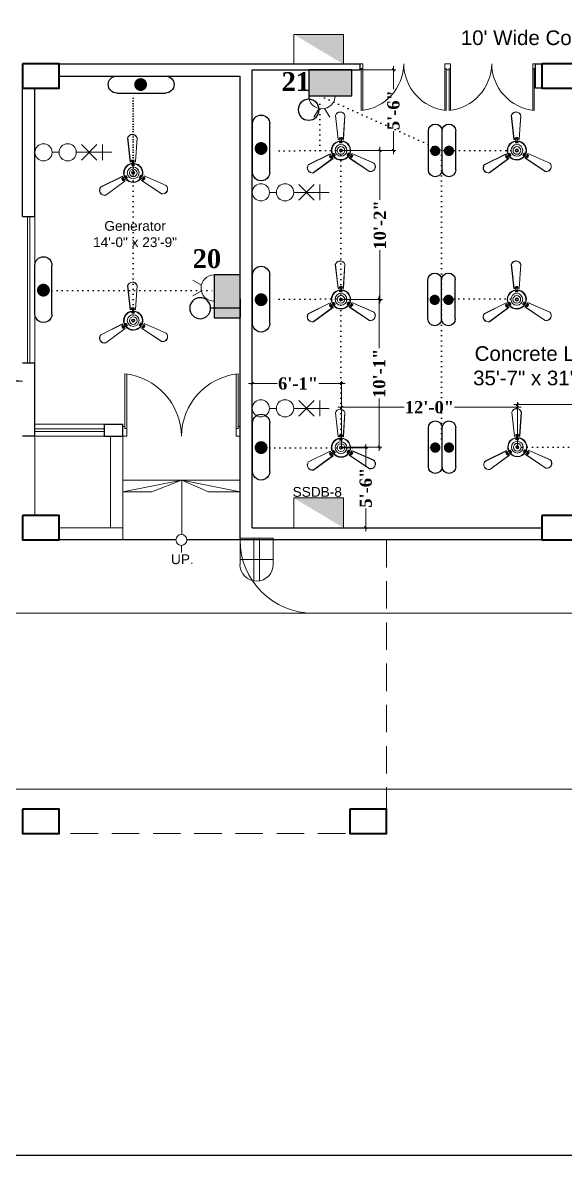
# Model space of a CAD drawing. Header units: inches. Extents: x -12 to 20935469, y -1604 to 24729220.
# Drawn here: x 20825139 to 20825584, y 24662370 to 24663298 of the extents above; entities that cross this region are included whole.
import ezdxf

# ---------------------------------------------------------------- set-up
doc = ezdxf.new("R2010")
doc.units = ezdxf.units.IN
doc.header["$LTSCALE"] = 0.03
doc.header["$MEASUREMENT"] = 0
doc.header["$PDMODE"] = 32
doc.header["$PDSIZE"] = 15
doc.linetypes.add('DASHED2', pattern=[0.375, 0.25, -0.125])
doc.linetypes.add('DOT', pattern=[0.25, 0, -0.25])
for name, color, linetype, lineweight in [('0-elect.fixture-3 fan', 200, 'Continuous', 20), ('2', 7, 'Continuous', 9), ('column', 1, 'Continuous', 40), ('Dimiention', 75, 'Continuous', 18), ('Door', 7, 'Continuous', 18), ('Dot', 253, 'Continuous', 0), ('DOUBLE LIGHT', 210, 'Continuous', 0), ('E-CF', 4, 'Continuous', 30), ('Hatch', 253, 'Continuous', 15), ('line', 7, 'Continuous', 9), ('Main Wall', 7, 'Continuous', 30), ('STAIR', 46, 'Continuous', 15), ('wind.', 150, 'Continuous', 20)]:
    doc.layers.add(name, color=color, linetype=linetype, lineweight=lineweight)
for name, color, linetype in [('DIM TEXT 2025', 7, 'Continuous'), ('FUR', 251, 'Continuous'), ('H', 154, 'Continuous'), ('SB TEXT', 215, 'DOT'), ('SSDB TXT', 7, 'Continuous'), ('TEXT', 7, 'Continuous'), ('w', 188, 'DOT')]:
    doc.layers.add(name, color=color, linetype=linetype)
doc.styles.add('2', font='swisscl.ttf')
doc.styles.get("Standard").update_dxf_attribs({"font": 'timesbd.ttf'})
doc.dimstyles.new('Standard 8', dxfattribs={"dimtxt": 7, "dimasz": 2, "dimexe": 2, "dimexo": 2, "dimgap": 2, "dimtad": 0, "dimdec": 0, "dimzin": 3, "dimdsep": 46, "dimlunit": 4, "dimtxsty": 'Standard', "dimblk": 'OBLIQUE', "dimcen": 3, "dimdle": 3, "dimclrd": 256, "dimclre": 256, "dimclrt": 256, "dimadec": 0, "dimazin": 0, "dimtfac": 1, "dimtdec": 0, "dimtix": 1, "dimtofl": 0, "dimtmove": 0, "dimatfit": 0, "dimldrblk": 'OBLIQUE', "dimfxl": 1, "dimtolj": 1, "dimtzin": 0, "dimlwd": -1, "dimlwe": -1, "dimarcsym": 0})

# ---------------------------------------------------------------- blocks, each defined once
blk = doc.blocks.new('A$C36295410')
at = {"layer": 'Door'}
for p, q in [((1, 4), (1, 32)), ((2, 0), (2, 31.98)), ((58, 0), (58, 31.98)), ((59, 4), (59, 32)), ((1, 5), (0, 5)), ((2, 4), (1, 4)), ((58, 4), (59, 4)), ((59, 5), (60, 5)), ((2, 0), (0, 0)), ((58, 0), (60, 0))]:
    blk.add_line(p, q, dxfattribs=at)
for centre, start, end in [((-2.53, -0.34), 0.59063, 83.77826), ((62.53, -0.34), 96.22174, 179.40937)]:
    blk.add_arc(centre, 32.53, start, end, dxfattribs=at)
blk = doc.blocks.new('E-CF')
at = {"layer": '0-elect.fixture-3 fan', "color": 230, "linetype": 'ByBlock', "lineweight": 13, "ltscale": 5}
for p, q in [((-1.45, 6.53), (-2.38, 20.87)), ((-1.35, 6.55), (-2.29, 20.85)), ((3.24, 20.73), (1.65, 6.48)), ((3.34, 20.73), (1.74, 6.45)), ((-19.63, -7.46), (-6.46, -1.71)), ((-19.57, -7.54), (-6.43, -1.8)), ((-4.99, -4.44), (-16.92, -12.4)), ((-4.93, -4.51), (-16.88, -12.49)), ((16.28, -13.26), (4.71, -4.73)), ((16.32, -13.17), (4.78, -4.66)), ((6.34, -2.1), (19.2, -8.44)), ((6.37, -2.01), (19.25, -8.36))]:
    blk.add_line(p, q, dxfattribs=at)
at = {"layer": '0-elect.fixture-3 fan', "color": 232, "linetype": 'ByBlock', "lineweight": 13, "ltscale": 5}
for p, q in [((-0.33, 6.68), (-0.62, 7.28)), ((-0.29, 7.46), (-0.15, 7.2)), ((-0.02, 6.87), (0.23, 7.01)), ((0.48, 7.43), (0.62, 7.18)), ((0.63, 6.66), (0.96, 7.25)), ((-0.35, 5.43), (-0.66, 4.81)), ((-0.35, 4.97), (-0.22, 4.72)), ((0.04, 5.2), (0.29, 5.33)), ((0.42, 4.9), (0.56, 4.65)), ((0.6, 5.41), (0.87, 4.78)), ((-6.08, -2.77), (-6.75, -2.79)), ((-6.68, -3.29), (-6.53, -3.05)), ((-6.31, -3.97), (-6.16, -3.73)), ((-5.94, -3.44), (-6.18, -3.29)), ((-5.62, -3.61), (-6, -4.17)), ((-4.99, -2.18), (-4.57, -1.62)), ((-4.52, -2.55), (-4.76, -2.41)), ((-4.53, -3.01), (-3.84, -2.97)), ((-4.46, -2.08), (-4.31, -1.83)), ((-4.13, -2.78), (-3.98, -2.54)), ((4.38, -3.22), (3.69, -3.14)), ((4.03, -2.81), (3.74, -2.8)), ((4.47, -2.17), (4.18, -2.17)), ((4.47, -2.63), (4.47, -2.91)), ((4.87, -2.41), (4.49, -1.83)), ((5.44, -3.87), (5.79, -4.45)), ((6.19, -4.13), (5.9, -4.12)), ((5.94, -3.05), (6.61, -3.1)), ((5.95, -3.42), (5.94, -3.7)), ((6.6, -3.47), (6.31, -3.46))]:
    blk.add_line(p, q, dxfattribs=at)
at = {"layer": '0-elect.fixture-3 fan', "color": 5, "lineweight": 13}
blk.add_line((0, 0), (0, 0), dxfattribs=at)
at = {"layer": '0-elect.fixture-3 fan', "color": 230, "linetype": 'ByBlock', "lineweight": 13, "ltscale": 5, "extrusion": (0, 0, -1)}
for centre, major_axis, start_param, end_param in [((0.46, 19.91), (-2.12, 2.12), 5.823867, 8.359631), ((0.46, 19.91), (-2.05, 2.05), 5.830329, 8.353169), ((0, 0), (-4.05, 4.05), 5.068563, 7.021343), ((0, 0), (-3.85, 3.85), 5.085186, 7.003917), ((0, 0), (4.72, 4.72), -1.003222, -0.833722), ((0, 0), (-4.05, 4.05), 0.879773, 2.832553), ((0, 0), (-3.85, 3.85), 0.896396, 2.815126), ((0, 0), (4.72, 4.72), -0.690743, -0.521244), ((0, 0), (-4.72, 4.72), 5.068843, 5.238343), ((0, 0), (4.72, 4.72), 3.185569, 3.355068), ((0, 0), (4.05, 4.05), 1.403372, 3.356151), ((0, 0), (-3.85, 3.85), 2.990791, 4.909522), ((0, 0), (4.72, 4.72), 1.403652, 1.573151), ((0, 0), (-4.72, 4.72), 2.66197, 2.831469), ((-17.47, -9.55), (-2.12, 2.12), 3.729471, 6.265236), ((-17.47, -9.55), (-2.05, 2.05), 3.735934, 6.258773), ((17, -10.35), (-2.12, 2.12), 1.635076, 4.170841), ((17, -10.35), (2.05, 2.05), 0.070743, 2.593582)]:
    blk.add_ellipse(centre, major_axis=major_axis, ratio=1, start_param=start_param, end_param=end_param, dxfattribs=at)
at = {"layer": '0-elect.fixture-3 fan', "color": 232, "linetype": 'ByBlock', "lineweight": 13, "ltscale": 5, "extrusion": (0, 0, -1)}
for centre, major_axis, start_param, end_param in [((-0.41, 7.39), (-0.169, 0.169), 5.038692, 7.013305), ((0, 0), (5.4, 5.4), -0.840677, -0.683789), ((-0.22, 7.33), (0.101, 0.101), 3.926991, 10.210176), ((0.11, 6.94), (0.101, 0.101), 3.926991, 10.210176), ((0.55, 7.31), (0.101, 0.101), 3.926991, 10.210176), ((0.75, 7.36), (-0.169, 0.169), 0.887007, 2.86162), ((-0.44, 4.71), (0.169, 0.169), 2.26283, 4.381754), ((-0.28, 4.84), (0.101, 0.101), 3.926991, 10.210176), ((0, 0), (3.17, 3.17), -0.878763, -0.645703), ((-2.18, 6.1), (-1.37, 1.37), 2.052913, 2.705807), ((0.17, 5.27), (0.101, 0.101), 3.926991, 10.210176), ((0.49, 4.78), (0.101, 0.101), 3.926991, 10.210176), ((2.58, 5.99), (1.46, 1.46), 3.643048, 4.257264), ((0.66, 4.68), (0.169, 0.169), 0.376965, 2.49589), ((-6.75, -3.02), (0.169, 0.169), 3.505001, 5.479614), ((0, 0), (-5.4, 5.4), 4.91891, 5.075797), ((-6.6, -3.17), (0.101, 0.101), 3.926991, 10.210176), ((-6.19, -4.04), (0.169, 0.169), 1.373501, 3.348114), ((-6.24, -3.85), (0.101, 0.101), 3.926991, 10.210176), ((-6.06, -3.36), (0.101, 0.101), 3.926991, 10.210176), ((-6.47, -0.75), (1.46, 1.46), 1.548653, 2.162869), ((-4.19, -4.93), (-1.37, 1.37), 6.241703, 6.894597), ((-4.64, -2.48), (-0.101, 0.101), 5.497787, 11.780972), ((-4.38, -1.76), (-0.169, 0.169), 6.136552, 8.255476), ((-4.38, -1.96), (-0.101, 0.101), 5.497787, 11.780972), ((-4.05, -2.66), (0.101, 0.101), 3.926991, 10.210176), ((0, 0), (-3.17, 3.17), 4.880824, 5.113884), ((-3.86, -2.73), (0.169, 0.169), 0.168435, 2.287359), ((3.72, -2.9), (0.169, 0.169), 2.471361, 4.590285), ((0, 0), (-3.17, 3.17), 2.786429, 3.019489), ((3.89, -2.81), (0.101, 0.101), 3.926991, 10.210176), ((4.29, -1.97), (-0.169, 0.169), 5.928021, 8.046946), ((4.33, -2.17), (0.101, 0.101), 3.926991, 10.210176), ((4.47, -2.77), (0.101, 0.101), 3.926991, 10.210176), ((3.89, -5.22), (-1.46, 1.46), 1.025054, 1.63927), ((6.36, -1.16), (1.37, 1.37), 2.576511, 3.229406), ((6, -4.32), (-0.169, 0.169), 2.981402, 4.956015), ((5.95, -3.56), (-0.101, 0.101), 5.497787, 11.780972), ((6.05, -4.13), (0.101, 0.101), 3.926991, 10.210176), ((0, 0), (-5.4, 5.4), 2.824515, 2.981402), ((6.45, -3.47), (-0.101, 0.101), 5.497787, 11.780972), ((6.6, -3.33), (-0.169, 0.169), 0.849902, 2.824515)]:
    blk.add_ellipse(centre, major_axis=major_axis, ratio=1, start_param=start_param, end_param=end_param, dxfattribs=at)
at = {"layer": '0-elect.fixture-3 fan', "linetype": 'ByBlock', "lineweight": 13, "ltscale": 5, "extrusion": (0, 0, -1)}
blk.add_ellipse((0.01, 0.03), major_axis=(-2.47, 2.47), ratio=1, start_param=5.497787, end_param=11.780972, dxfattribs=at)
at = {"layer": '0-elect.fixture-3 fan', "color": 200, "linetype": 'ByBlock', "lineweight": 13, "ltscale": 5, "extrusion": (0, 0, -1)}
blk.add_ellipse((0, 0), major_axis=(-1.61, 1.61), ratio=1, start_param=5.497787, end_param=11.780972, dxfattribs=at)
at = {"layer": '0-elect.fixture-3 fan', "color": 190, "linetype": 'ByBlock', "lineweight": 13, "ltscale": 5, "extrusion": (0, 0, -1)}
for major_axis, start_param, end_param in [((0.666, 0.666), 3.926991, 10.210176), ((-0.461, 0.461), 5.497787, 11.780972)]:
    blk.add_ellipse((0, 0), major_axis=major_axis, ratio=1, start_param=start_param, end_param=end_param, dxfattribs=at)
blk = doc.blocks.new('FDDF')
at = {"layer": 'line', "color": 6, "linetype": 'Continuous', "lineweight": 25, "ltscale": 50}
for p, q in [((7351582.6, 3307777.3), (7351582.6, 3307351.8)), ((7351732.3, 3307777.3), (7351732.3, 3307351.8))]:
    blk.add_line(p, q, dxfattribs=at)
at = {"layer": 'line', "color": 6, "linetype": 'Continuous', "lineweight": 40, "ltscale": 50, "const_width": 56.1}
blk.add_lwpolyline([(7351657.4, 3307596.9, 1), (7351657.4, 3307540.8, 1)], format="xyb", close=True, dxfattribs=at)
at = {"layer": 'line', "color": 6, "linetype": 'Continuous', "lineweight": 25, "ltscale": 50}
for centre, start, end in [((7351657.4, 3307777.3), 0, 180), ((7351657.4, 3307351.8), 180, 0)]:
    blk.add_arc(centre, 74.8, start, end, dxfattribs=at)
blk = doc.blocks.new('GGGGTG')
at = {"layer": 'line', "color": 5, "lineweight": -3, "xscale": -0.05365266185709679, "yscale": 0.05365266185709679, "zscale": 0.05365266185709679, "rotation": 270}
for p in [(11622999.06, 1222003.23), (11622999.06, 1221995.2)]:
    blk.add_blockref('FDDF', p, dxfattribs=at)
blk = doc.blocks.new('_Oblique')
at = {"color": 0, "linetype": 'ByBlock', "lineweight": -2}
blk.add_line((-0.5, -0.5), (0.5, 0.5), dxfattribs=at)
blk = doc.blocks.new('*D262')
at = {"layer": 'Defpoints', "color": 0, "transparency": 16777216}
for p in [(20825399.99, 24663193.28), (20825399.96, 24663071.26), (20825431.85, 24663071.26)]:
    blk.add_point(p, dxfattribs=at)
at = {"layer": 'DIM TEXT 2025', "lineweight": 0, "transparency": 16777216}
for p, q in [((20825431.85, 24663196.28), (20825431.85, 24663152.84)), ((20825399.99, 24663193.28), (20825433.85, 24663193.28)), ((20825431.85, 24663068.26), (20825431.85, 24663111.69)), ((20825399.96, 24663071.26), (20825433.85, 24663071.26))]:
    blk.add_line(p, q, dxfattribs=at)
at = {"layer": 'DIM TEXT 2025', "lineweight": 0, "transparency": 16777216, "xscale": 2, "yscale": 2, "zscale": 2}
for p, rotation in [((20825431.85, 24663193.28), 90), ((20825431.85, 24663071.26), 270)]:
    blk.add_blockref('_Oblique', p, dxfattribs=dict(at, rotation=rotation))
at = {"layer": 'DIM TEXT 2025', "lineweight": 0, "transparency": 16777216, "insert": (20825431.85, 24663132.27), "char_height": 10, "attachment_point": 5, "rotation": 90}
blk.add_mtext('\\A1;10\'-2"', dxfattribs=at)
blk = doc.blocks.new('*D80')
at = {"layer": 'Defpoints', "color": 0, "transparency": 16777216}
for p in [(20825399.96, 24663071.26), (20825400.41, 24662950.28), (20825431.36, 24662950.28)]:
    blk.add_point(p, dxfattribs=at)
at = {"layer": 'DIM TEXT 2025', "lineweight": 0, "transparency": 16777216}
for p, q in [((20825399.96, 24663071.26), (20825433.36, 24663071.26)), ((20825431.36, 24663074.26), (20825431.36, 24663031.34)), ((20825431.36, 24662947.28), (20825431.36, 24662990.19)), ((20825400.41, 24662950.28), (20825433.36, 24662950.28))]:
    blk.add_line(p, q, dxfattribs=at)
at = {"layer": 'DIM TEXT 2025', "lineweight": 0, "transparency": 16777216, "xscale": 2, "yscale": 2, "zscale": 2}
for p, rotation in [((20825431.36, 24663071.26), 90), ((20825431.36, 24662950.28), 270)]:
    blk.add_blockref('_Oblique', p, dxfattribs=dict(at, rotation=rotation))
at = {"layer": 'DIM TEXT 2025', "lineweight": 0, "transparency": 16777216, "insert": (20825431.36, 24663010.77), "char_height": 10, "attachment_point": 5, "rotation": 90}
blk.add_mtext('\\A1;10\'-1"', dxfattribs=at)
blk = doc.blocks.new('*D263')
at = {"layer": 'Defpoints', "color": 0, "transparency": 16777216}
for p in [(20825399.99, 24662949.85), (20825399.99, 24662884.28), (20825420.26, 24662884.28)]:
    blk.add_point(p, dxfattribs=at)
at = {"layer": 'DIM TEXT 2025', "lineweight": 0, "transparency": 16777216}
for p, q in [((20825399.99, 24662949.85), (20825422.26, 24662949.85)), ((20825420.26, 24662952.85), (20825420.26, 24662934.18)), ((20825420.26, 24662881.28), (20825420.26, 24662899.95)), ((20825399.99, 24662884.28), (20825422.26, 24662884.28))]:
    blk.add_line(p, q, dxfattribs=at)
at = {"layer": 'DIM TEXT 2025', "lineweight": 0, "transparency": 16777216, "xscale": 2, "yscale": 2, "zscale": 2}
for p, rotation in [((20825420.26, 24662949.85), 90), ((20825420.26, 24662884.28), 270)]:
    blk.add_blockref('_Oblique', p, dxfattribs=dict(at, rotation=rotation))
at = {"layer": 'DIM TEXT 2025', "lineweight": 0, "transparency": 16777216, "insert": (20825420.26, 24662917.07), "char_height": 10, "attachment_point": 5, "rotation": 90}
blk.add_mtext('\\A1;5\'-6"', dxfattribs=at)
blk = doc.blocks.new('*D81')
at = {"layer": 'Defpoints', "color": 0, "transparency": 16777216}
for p in [(20825410.79, 24663259.28), (20825442.93, 24663259.28), (20825410.79, 24663193.28)]:
    blk.add_point(p, dxfattribs=at)
at = {"layer": 'DIM TEXT 2025', "lineweight": 0, "transparency": 16777216}
for p, q in [((20825442.93, 24663262.28), (20825442.93, 24663243.39)), ((20825410.79, 24663259.28), (20825444.93, 24663259.28)), ((20825442.93, 24663190.28), (20825442.93, 24663209.16)), ((20825410.79, 24663193.28), (20825444.93, 24663193.28))]:
    blk.add_line(p, q, dxfattribs=at)
at = {"layer": 'DIM TEXT 2025', "lineweight": 0, "transparency": 16777216, "xscale": 2, "yscale": 2, "zscale": 2}
for p, rotation in [((20825442.93, 24663259.28), 90), ((20825442.93, 24663193.28), 270)]:
    blk.add_blockref('_Oblique', p, dxfattribs=dict(at, rotation=rotation))
at = {"layer": 'DIM TEXT 2025', "lineweight": 0, "transparency": 16777216, "insert": (20825442.93, 24663226.28), "char_height": 10, "attachment_point": 5, "rotation": 90}
blk.add_mtext('\\A1;5\'-6"', dxfattribs=at)
blk = doc.blocks.new('*D264')
at = {"layer": 'Defpoints', "color": 0, "transparency": 16777216}
for p in [(20825544.41, 24662982.96), (20825400.41, 24662950.28), (20825544.41, 24662950.28)]:
    blk.add_point(p, dxfattribs=at)
at = {"layer": 'DIM TEXT 2025', "lineweight": 0, "transparency": 16777216}
for p, q in [((20825397.41, 24662982.96), (20825451.83, 24662982.96)), ((20825400.41, 24662950.28), (20825400.41, 24662984.96)), ((20825547.41, 24662982.96), (20825492.99, 24662982.96)), ((20825544.41, 24662950.28), (20825544.41, 24662984.96))]:
    blk.add_line(p, q, dxfattribs=at)
at = {"layer": 'DIM TEXT 2025', "lineweight": 0, "transparency": 16777216, "xscale": 2, "yscale": 2, "zscale": 2, "rotation": 180}
blk.add_blockref('_Oblique', (20825400.41, 24662982.96), dxfattribs=at)
at = {"layer": 'DIM TEXT 2025', "lineweight": 0, "transparency": 16777216, "xscale": 2, "yscale": 2, "zscale": 2}
blk.add_blockref('_Oblique', (20825544.41, 24662982.96), dxfattribs=at)
at = {"layer": 'DIM TEXT 2025', "lineweight": 0, "transparency": 16777216, "insert": (20825472.41, 24662982.96), "char_height": 10, "attachment_point": 5}
blk.add_mtext('\\A1;12\'-0"', dxfattribs=at)
blk = doc.blocks.new('*D265')
at = {"layer": 'Defpoints', "color": 0, "transparency": 16777216}
for p in [(20825687.96, 24662985.27), (20825544.41, 24662950.28), (20825687.96, 24662950.28)]:
    blk.add_point(p, dxfattribs=at)
at = {"layer": 'DIM TEXT 2025', "lineweight": 0, "transparency": 16777216}
for p, q in [((20825541.41, 24662985.27), (20825595.61, 24662985.27)), ((20825544.41, 24662950.28), (20825544.41, 24662987.27)), ((20825690.96, 24662985.27), (20825636.76, 24662985.27)), ((20825687.96, 24662950.28), (20825687.96, 24662987.27))]:
    blk.add_line(p, q, dxfattribs=at)
at = {"layer": 'DIM TEXT 2025', "lineweight": 0, "transparency": 16777216, "xscale": 2, "yscale": 2, "zscale": 2, "rotation": 180}
blk.add_blockref('_Oblique', (20825544.41, 24662985.27), dxfattribs=at)
at = {"layer": 'DIM TEXT 2025', "lineweight": 0, "transparency": 16777216, "xscale": 2, "yscale": 2, "zscale": 2}
blk.add_blockref('_Oblique', (20825687.96, 24662985.27), dxfattribs=at)
at = {"layer": 'DIM TEXT 2025', "lineweight": 0, "transparency": 16777216, "insert": (20825616.18, 24662985.27), "char_height": 10, "attachment_point": 5}
blk.add_mtext('\\A1;12\'-0"', dxfattribs=at)
blk = doc.blocks.new('*D83')
at = {"layer": 'Defpoints', "color": 0, "transparency": 16777216}
for p in [(20825327.34, 24663002.41), (20825327.34, 24662950.28), (20825400.41, 24662950.28)]:
    blk.add_point(p, dxfattribs=at)
at = {"layer": 'DIM TEXT 2025', "lineweight": 0, "transparency": 16777216}
for p, q in [((20825324.34, 24663002.41), (20825347.75, 24663002.41)), ((20825327.34, 24662950.28), (20825327.34, 24663004.41)), ((20825403.41, 24663002.41), (20825381.93, 24663002.41)), ((20825400.41, 24662950.28), (20825400.41, 24663004.41))]:
    blk.add_line(p, q, dxfattribs=at)
at = {"layer": 'DIM TEXT 2025', "lineweight": 0, "transparency": 16777216, "xscale": 2, "yscale": 2, "zscale": 2, "rotation": 180}
blk.add_blockref('_Oblique', (20825327.34, 24663002.41), dxfattribs=at)
at = {"layer": 'DIM TEXT 2025', "lineweight": 0, "transparency": 16777216, "xscale": 2, "yscale": 2, "zscale": 2}
blk.add_blockref('_Oblique', (20825400.41, 24663002.41), dxfattribs=at)
at = {"layer": 'DIM TEXT 2025', "lineweight": 0, "transparency": 16777216, "insert": (20825364.84, 24663002.41), "char_height": 10, "attachment_point": 5}
blk.add_mtext('\\A1;6\'-1"', dxfattribs=at)
blk = doc.blocks.new('fgftrfteter')
at = {"layer": 'Dimiention', "color": 4, "ltscale": 50}
for p, q in [((4580895, 2288123), (4580808, 2288269)), ((4580989, 2288123), (4581076, 2288269)), ((4580720, 2287906), (4581164, 2287906))]:
    blk.add_line(p, q, dxfattribs=at)
blk.add_arc((4580942, 2287906), 222, 0, 180, dxfattribs=at)
blk = doc.blocks.new('2PIN')
at = {"layer": 'H', "true_color": 0x000000, "transparency": 33554567}
h = blk.add_hatch(color=18, dxfattribs=at)
h.dxf.hatch_style = 1
h.paths.add_polyline_path([(20823027, 24658981.2), (20822972.3, 24658981.2), (20822972.3, 24658948.3), (20823027, 24658948.3)])
blk.add_lwpolyline([(20822972.3, 24658981.2), (20823027, 24658981.2), (20823027, 24658948.3), (20822972.3, 24658948.3)], close=True)
at = {"layer": '2', "color": 6, "lineweight": 25, "transparency": 33554648, "xscale": 0.07559514081214198, "yscale": 0.07559514081214198, "zscale": 0.07559514081214198}
blk.add_blockref('fgftrfteter', (20476692.1, 24486026.6), dxfattribs=at)
blk = doc.blocks.new('bulb')
at = {"layer": 'line', "color": 4, "lineweight": 25, "ltscale": 50}
for p, q in [((20823168.7, 24658803.9), (20823168.7, 24658777.6)), ((20823168.7, 24658790.8), (20823209.9, 24658790.8))]:
    blk.add_line(p, q, dxfattribs=at)
blk.add_circle((20823224.6, 24658790.8), 14.7, dxfattribs=at)
blk = doc.blocks.new('U7TYT')
at = {"layer": 'Dimiention', "ltscale": 50, "transparency": 33554590}
h = blk.add_hatch(color=253, dxfattribs=at)
h.dxf.hatch_style = 1
h.paths.add_polyline_path([(7347319.5, 3290479.6), (7346977, 3290273.9), (7347319.5, 3290273.9)])
at = {"layer": 'Dimiention', "color": 4, "ltscale": 50}
blk.add_lwpolyline([(7347319.5, 3290273.9), (7347319.5, 3290479.6), (7346977, 3290479.6), (7346977, 3290273.9)], close=True, dxfattribs=at)
blk = doc.blocks.new('gy')
at = {"layer": 'Dimiention', "color": 18, "ltscale": 50, "true_color": 0x000000}
for p, q in [((3543696.38, 5183214.14), (3543682.58, 5183214.14)), ((3543686.26, 5183217.13), (3543686.26, 5183211.14)), ((3543688.4, 5183217.13), (3543694.39, 5183211.14)), ((3543694.39, 5183217.13), (3543688.4, 5183211.14)), ((3543705.77, 5183214.14), (3543703.06, 5183214.14))]:
    blk.add_line(p, q, dxfattribs=at)
for centre in [(3543699.72, 5183214.14), (3543709.11, 5183214.14)]:
    blk.add_circle(centre, 3.34, dxfattribs=at)
blk = doc.blocks.new('DFDEDRFE')
at = {"layer": 'Dimiention', "ltscale": 50}
for p, q in [((7351174, 3290082), (7350910, 3290082)), ((7350959, 3289749), (7350959, 3290082)), ((7351174, 3290082), (7351174, 3289749)), ((7351174, 3289945), (7350745, 3289945)), ((7351174, 3289886), (7350745, 3289886)), ((7351174, 3289749), (7350910, 3289749))]:
    blk.add_line(p, q, dxfattribs=at)
blk.add_arc((7350910, 3289915), 167, 90, 270, dxfattribs=at)

msp = doc.modelspace()

# ---------------------------------------------------------------- linework, layer by layer
for p, q in [((20825221.34, 24662874.29), (20825169.37, 24662874.28)), ((20825264.89, 24662874.29), (20825221.34, 24662874.29)), ((20825317.34, 24662874.29), (20825273.79, 24662874.29))]:
    msp.add_line(p, q)
at = {"layer": 'column', "lineweight": 40, "ltscale": 20}
for points in [[(20825139.37, 24663264.28), (20825139.37, 24663244.28), (20825169.37, 24663244.28), (20825169.37, 24663264.28)], [(20825564.37, 24663264.28), (20825564.37, 24663244.28), (20825594.37, 24663244.28), (20825594.37, 24663264.28)], [(20825139.37, 24662894.28), (20825139.37, 24662874.28), (20825169.37, 24662874.28), (20825169.37, 24662894.28)], [(20825564.37, 24662894.28), (20825564.37, 24662874.28), (20825594.37, 24662874.28), (20825594.37, 24662894.28)], [(20825139.37, 24662653.81), (20825139.37, 24662633.81), (20825169.37, 24662633.81), (20825169.37, 24662653.81)], [(20825407.34, 24662653.81), (20825407.34, 24662633.81), (20825437.34, 24662633.81), (20825437.34, 24662653.81)]]:
    msp.add_lwpolyline(points, close=True, dxfattribs=at)
at = {"layer": 'Defpoints'}
msp.add_lwpolyline([(20823799.37, 24663985.03), (20826238.23, 24663985.03), (20826238.23, 24662370.32), (20823799.37, 24662370.32)], close=True, dxfattribs=at)
at = {"layer": 'Door'}
for p, q in [((20825417.77, 24663264.28), (20825415.37, 24663264.28)), ((20825417.77, 24663264.28), (20825417.77, 24663225.9)), ((20825484.97, 24663264.28), (20825484.97, 24663225.9)), ((20825489.77, 24663264.28), (20825484.97, 24663264.28)), ((20825489.77, 24663264.28), (20825489.77, 24663225.9)), ((20825556.97, 24663264.28), (20825556.97, 24663225.9)), ((20825556.97, 24663264.28), (20825559.37, 24663264.28)), ((20825416.57, 24663259.28), (20825415.37, 24663259.28)), ((20825416.57, 24663260.47), (20825416.57, 24663225.88)), ((20825417.77, 24663260.47), (20825416.57, 24663260.47)), ((20825484.97, 24663260.47), (20825486.17, 24663260.47)), ((20825486.17, 24663260.47), (20825486.17, 24663225.88)), ((20825488.57, 24663259.28), (20825486.17, 24663259.28)), ((20825488.57, 24663260.47), (20825488.57, 24663225.88)), ((20825489.77, 24663260.47), (20825488.57, 24663260.47)), ((20825556.97, 24663260.47), (20825558.17, 24663260.47)), ((20825558.17, 24663260.47), (20825558.17, 24663225.88)), ((20825558.17, 24663259.28), (20825559.37, 24663259.28))]:
    msp.add_line(p, q, dxfattribs=at)
for centre, start, end in [((20825412.34, 24663264.68), 276.22301, 359.41064), ((20825490.4, 24663264.68), 180.5919, 263.77953), ((20825484.34, 24663264.68), 276.22301, 359.41064), ((20825562.4, 24663264.68), 180.5919, 263.77953)]:
    msp.add_arc(centre, 39.03, start, end, dxfattribs=at)
at = {"layer": 'Dot', "color": 0, "linetype": 'DASHED2', "lineweight": 20, "ltscale": 3000}
msp.add_lwpolyline([(20825437.34, 24662874.28), (20825437.34, 24662633.81), (20824751.87, 24662633.81), (20824751.87, 24662874.29)], dxfattribs=at)
at = {"layer": 'Hatch'}
for p, q in [((20825149.37, 24662894.28), (20825149.37, 24662959.25)), ((20825211.34, 24662959.25), (20825211.34, 24662884.29)), ((20825221.34, 24662959.25), (20825221.34, 24662874.29)), ((20825221.34, 24662923.25), (20825317.34, 24662923.25)), ((20825221.34, 24662884.29), (20825169.37, 24662884.29)), ((20825264.89, 24662874.29), (20825169.37, 24662874.29)), ((20825317.34, 24662874.29), (20825273.79, 24662874.29)), ((20823870.42, 24662670.29), (20826200.47, 24662670.29))]:
    msp.add_line(p, q, dxfattribs=at)
at = {"layer": 'Hatch', "lineweight": 5}
msp.add_line((20824841.87, 24662814.29), (20825377.34, 24662814.29), dxfattribs=at)
at = {"layer": 'Hatch', "lineweight": 0}
msp.add_line((20825377.34, 24662814.29), (20826200.47, 24662814.29), dxfattribs=at)
msp.add_arc((20825377.34, 24662874.29), 60, 180, 270, dxfattribs=at)
at = {"layer": 'Main Wall', "lineweight": 30}
for p, q in [((20825415.37, 24663264.28), (20825415.37, 24663259.28)), ((20825169.37, 24663254.26), (20825317.34, 24663254.26)), ((20825317.34, 24662874.28), (20825317.34, 24663254.26)), ((20825327.34, 24662884.28), (20825327.34, 24663259.28)), ((20825327.34, 24663259.28), (20825415.37, 24663259.28)), ((20825139.37, 24663139.28), (20825139.37, 24663244.28)), ((20825149.37, 24663139.28), (20825149.37, 24663244.28)), ((20825139.37, 24663139.28), (20825149.37, 24663139.28)), ((20825139.37, 24663019.25), (20825149.37, 24663019.25)), ((20825149.37, 24662959.25), (20825149.37, 24663019.25)), ((20825206.34, 24662969.25), (20825221.34, 24662969.25)), ((20825206.34, 24662959.25), (20825206.34, 24662969.25)), ((20825221.34, 24662959.25), (20825221.34, 24662969.25)), ((20825149.37, 24662959.25), (20825139.37, 24662959.25)), ((20825206.34, 24662959.25), (20825221.34, 24662959.25)), ((20825327.34, 24662884.28), (20825564.37, 24662884.28)), ((20825564.37, 24662874.28), (20825317.34, 24662874.28))]:
    msp.add_line(p, q, dxfattribs=at)
msp.add_lwpolyline([(20825169.37, 24663264.28), (20825327.34, 24663264.28), (20825415.37, 24663264.28)], dxfattribs=at)
msp.add_lwpolyline([(20825564.37, 24663244.28), (20825559.37, 24663244.28), (20825559.37, 24663264.28), (20825564.37, 24663264.28)], close=True, dxfattribs=at)
at = {"layer": 'STAIR', "color": 32, "lineweight": 5}
for p, q in [((20825221.34, 24662913.67), (20825237.35, 24662913.67)), ((20825317.34, 24662913.67), (20825301.33, 24662913.67))]:
    msp.add_line(p, q, dxfattribs=at)
at = {"layer": 'STAIR', "color": 253, "lineweight": 5}
msp.add_line((20825269.34, 24662869.84), (20825269.34, 24662863.96), dxfattribs=at)
for points in [[(20824990.62, 24662963.69), (20824990.62, 24663019.25), (20824841.87, 24663004.25), (20824926.79, 24663004.25), (20824990.62, 24663019.25), (20825139.37, 24663004.25), (20825060.92, 24663004.25), (20824990.62, 24663019.25)], [(20825269.61, 24662878.72), (20825269.61, 24662923.25), (20825221.34, 24662913.67), (20825245.12, 24662913.67), (20825268.82, 24662923.09), (20825269.61, 24662923.25), (20825317.34, 24662913.67), (20825291.6, 24662913.67), (20825269.61, 24662923.17)]]:
    msp.add_lwpolyline(points, dxfattribs=at)
msp.add_circle((20825269.34, 24662874.29), 4.45, dxfattribs=at)
at = {"layer": 'w', "linetype": 'DOT', "lineweight": 30, "ltscale": 550, "transparency": 33554661}
for p, q in [((20825229.88, 24663174.91), (20825229.88, 24663240.24)), ((20825229.88, 24663240.24), (20825229.88, 24663053.93)), ((20825382.67, 24663193.29), (20825382.66, 24663238.15)), ((20825382.66, 24663238.15), (20825482.39, 24663193.3)), ((20825399.99, 24663193.28), (20825341.61, 24663193.02)), ((20825399.99, 24663193.28), (20825399.99, 24662949.85)), ((20825400.02, 24663193.28), (20825409.65, 24663193.28)), ((20825471.56, 24663193.3), (20825544.04, 24663193.31)), ((20825482.39, 24663193.76), (20825482.39, 24662950.34)), ((20825163.39, 24663078.6), (20825296.21, 24663078.61)), ((20825399.99, 24663071.72), (20825341.61, 24663071.46)), ((20825400.02, 24663071.72), (20825409.62, 24663071.72)), ((20825471.13, 24663071.74), (20825544.04, 24663071.75)), ((20825341.61, 24662949.85), (20825409.65, 24662949.85)), ((20825471.58, 24662949.85), (20825483.24, 24662949.85)), ((20825544.04, 24662950.28), (20825638.04, 24662950.28))]:
    msp.add_line(p, q, dxfattribs=at)
at = {"layer": 'wind.', "lineweight": 5}
for p, q in [((20825143.37, 24663139.28), (20825143.37, 24663019.25)), ((20825145.37, 24663139.28), (20825145.37, 24663019.25)), ((20825149.37, 24663139.28), (20825149.37, 24663019.25)), ((20825149.37, 24662969.25), (20825206.34, 24662969.25)), ((20825149.37, 24662965.25), (20825206.34, 24662965.25)), ((20825149.37, 24662963.25), (20825206.34, 24662963.25)), ((20825149.37, 24662959.25), (20825206.34, 24662959.25))]:
    msp.add_line(p, q, dxfattribs=at)

# ---------------------------------------------------------------- block references
for name, p, xscale, yscale, zscale, rotation in [('bulb', (35220558.18, 36819303.78), -0.5837749611745884, 0.5837749611745884, 0.5837749611745884, 90), ('2PIN', (7436852.32, 40518193.37), -0.6429687876420657, 0.6429687876420657, 0.6429687876420657, 180), ('2PIN', (36679959.59, 38051958.25), -0.6429687876420656, 0.6429687876420656, 0.6429687876420657, 90.00124893905155), ('bulb', (32981048.05, 10267614.47), -0.5837749611745885, 0.5837749611745885, 0.5837749611745885, 359.9987510625002)]:
    msp.add_blockref(name, p, dxfattribs=dict(xscale=xscale, yscale=yscale, zscale=zscale, rotation=rotation))
at = {"layer": 'Dimiention', "xscale": 2.112111447955701, "yscale": 2.112111447955701, "zscale": 2.112111447955701, "rotation": 180}
for p in [(28309865, 35610717.69), (28310042.97, 35610684.88), (28310042.96, 35610507.98)]:
    msp.add_blockref('gy', p, dxfattribs=at)
at = {"layer": 'DOUBLE LIGHT', "xscale": 1.398727522837716, "yscale": 1.398727522837716, "zscale": 1.398727522837716, "rotation": 270}
for p in [(18564530.38, 41168819.65), (18564529.95, 41168697.63), (18564530.4, 41168576.65)]:
    msp.add_blockref('GGGGTG', p, dxfattribs=at)
at = {"layer": 'E-CF', "xscale": -1.378879578969062, "yscale": 1.378879578969062, "zscale": 1.378879578969062}
for p in [(20825399.99, 24663193.28), (20825543.99, 24663193.28), (20825229.88, 24663174.91), (20825399.96, 24663071.26), (20825543.96, 24663071.26), (20825229.88, 24663053.94), (20825399.99, 24662949.85), (20825544.41, 24662950.28)]:
    msp.add_blockref('E-CF', p, dxfattribs=at)
at = {"layer": 'FUR', "xscale": -1.6, "yscale": 1.6, "zscale": 1.6}
msp.add_blockref('A$C36295410', (20825317.34, 24662959.25), dxfattribs=at)
at = {"layer": 'line', "color": 5}
for name, p, xscale, yscale, zscale, rotation in [('U7TYT', (19954474.18, 25053328.08), -0.1185378862922786, 0.1185378862922786, 0.1185378862922786, 179.9988390966592), ('FDDF', (21135144.12, 25352073.05), -0.09369666655797602, 0.09369666655797602, 0.09369666655797602, 89.99999998962406), ('FDDF', (20136508.81, 24973103.07), -0.09369666655797602, 0.09369666655797602, 0.09369666655797602, 179.9999999896241), ('FDDF', (20136330.58, 24972987.04), -0.09369666655797602, 0.09369666655797602, 0.09369666655797602, 179.9999999896241), ('FDDF', (20136508.81, 24972979.24), -0.09369666655797602, 0.09369666655797602, 0.09369666655797602, 179.9999999896241), ('FDDF', (20136508.81, 24972858.11), -0.09369666655797602, 0.09369666655797602, 0.09369666655797602, 179.9999999896241), ('U7TYT', (19954474.17, 25052948.43), -0.1185378862922786, 0.1185378862922786, 0.1185378862922786, 179.9988390966592), ('DFDEDRFE', (20556733.12, 24062705.75), -0.08164275207711336, 0.08164275207711336, 0.08164275207711336, 269.9999927168131)]:
    msp.add_blockref(name, p, dxfattribs=dict(at, xscale=xscale, yscale=yscale, zscale=zscale, rotation=rotation))

# ---------------------------------------------------------------- texts
at = {"layer": 'SB TEXT', "char_height": 15.435, "width": 227.4581, "attachment_point": 8, "rotation": 0}
for s, insert in [('\\A1;21 ', (20825363.03, 24663242.01)), ('\\A1;20', (20825290.21, 24663096.72))]:
    msp.add_mtext(s, dxfattribs=dict(at, insert=insert))
at = {"layer": 'SSDB TXT', "lineweight": 5, "ltscale": 20, "insert": (20825380.58, 24662917.66), "char_height": 8, "attachment_point": 2, "style": '2'}
msp.add_mtext_dynamic_manual_height_columns('{\\fArial|b0|i0|c0|p34;\\C0;SSDB-8}', width=104.7597, gutter_width=0.5, heights=[0], dxfattribs=at)
at = {"layer": 'TEXT', "color": 30, "lineweight": 5, "ltscale": 20, "style": '2'}
for s, width, gutter_width, insert, char_height, attachment_point in [("\\pxsm1,qc;{\\fArial|b0|i0|c0|p34;\\C0;10' Wide Corridor}", 227.8899, 0.75, (20825563.04, 24663291.61), 12, 2), ('\\pxsm1;{\\fArial|b0|i0|c0|p34;\\C0;Generator \\P14\'-0" x 23\'-9" }', 137.677, 0.75, (20825231.39, 24663135.51), 8, 2), ('\\pxsm1,qc;{\\fArial|b0|i0|c0|p34;\\C0;Concrete Lab\\P35\'-7" x 31\'-3" }', 235.5919, 0.75, (20825559.72, 24663032.97), 12, 2), ('{\\fArial|b0|i0|c0|p34;\\C0;UP.}', 104.7597, 0.5, (20825270.13, 24662854.37), 8, 8)]:
    msp.add_mtext_dynamic_manual_height_columns(s, width=width, gutter_width=gutter_width, heights=[0], dxfattribs=dict(at, insert=insert, char_height=char_height, attachment_point=attachment_point))

# ---------------------------------------------------------------- dimensions: what is measured, and where the dimension line sits
at = {"layer": 'DIM TEXT 2025', "lineweight": 0}
for base, p1, p2, picture, middle in [((20825442.93, 24663259.28), (20825410.79, 24663193.28), (20825410.79, 24663259.28), '*D81', (20825442.93, 24663226.28)), ((20825431.85, 24663071.26), (20825399.99, 24663193.28), (20825399.96, 24663071.26), '*D262', (20825431.85, 24663132.27)), ((20825431.36, 24662950.28), (20825399.96, 24663071.26), (20825400.41, 24662950.28), '*D80', (20825431.36, 24663010.77)), ((20825420.26, 24662884.28), (20825399.99, 24662949.85), (20825399.99, 24662884.28), '*D263', (20825420.26, 24662917.07))]:
    dim = msp.add_linear_dim(base=base, p1=p1, p2=p2, angle=90, dimstyle='Standard 8', override={"dimtxt": 10, "dimexo": 0, "dimlwd": 0, "dimlwe": 0}, dxfattribs=at)
    dim.commit()
    dim.dimension.update_dxf_attribs({"geometry": picture, "text_midpoint": middle})
dim = msp.add_linear_dim(base=(20825327.34, 24663002.41), p1=(20825400.41, 24662950.28), p2=(20825327.34, 24662950.28), dimstyle='Standard 8', override={"dimtxt": 10, "dimexo": 0, "dimlwd": 0, "dimlwe": 0}, dxfattribs=at)
dim.commit()
dim.dimension.update_dxf_attribs({"geometry": '*D83', "text_midpoint": (20825364.84, 24663002.41), "dimtype": 160})
for base, p1, p2, picture, middle in [((20825687.96, 24662985.27), (20825544.41, 24662950.28), (20825687.96, 24662950.28), '*D265', (20825616.18, 24662985.27)), ((20825544.41, 24662982.96), (20825400.41, 24662950.28), (20825544.41, 24662950.28), '*D264', (20825472.41, 24662982.96))]:
    dim = msp.add_linear_dim(base=base, p1=p1, p2=p2, dimstyle='Standard 8', override={"dimtxt": 10, "dimexo": 0, "dimlwd": 0, "dimlwe": 0}, dxfattribs=at)
    dim.commit()
    dim.dimension.update_dxf_attribs({"geometry": picture, "text_midpoint": middle})

doc.saveas('drawing.dxf')
